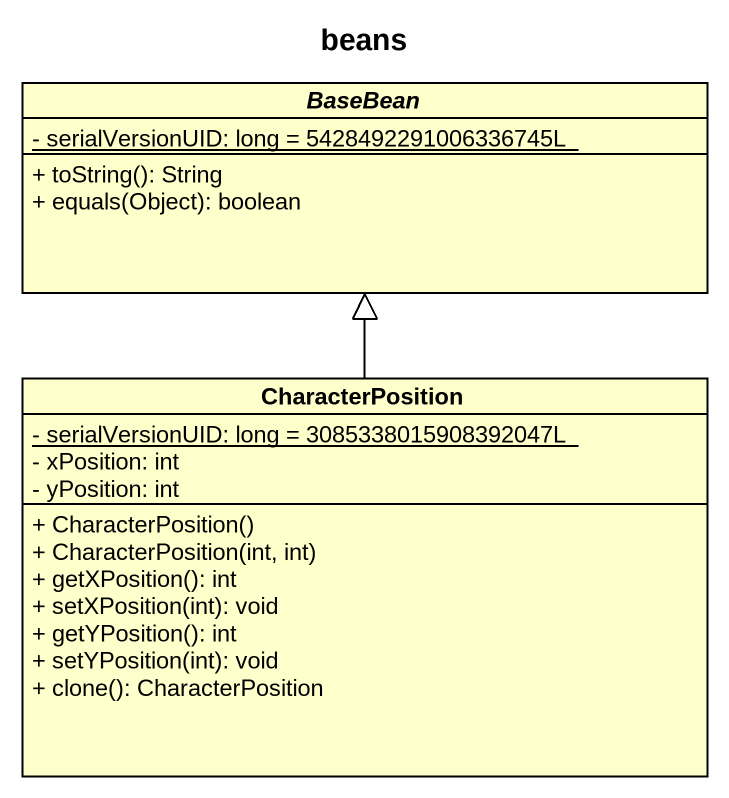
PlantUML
@startuml
title beans
hide circle
hide empty members
skinparam classAttributeIconSize 0
abstract class BaseBean {
  {static} - serialVersionUID: long = 5428492291006336745L
  + toString(): String
  + equals(Object): boolean
}
class CharacterPosition {
  {static} - serialVersionUID: long = 3085338015908392047L
  - xPosition: int
  - yPosition: int
  + CharacterPosition()
  + CharacterPosition(int, int)
  + getXPosition(): int
  + setXPosition(int): void
  + getYPosition(): int
  + setYPosition(int): void
  + clone(): CharacterPosition
}
CharacterPosition -up-|> BaseBean
@enduml
